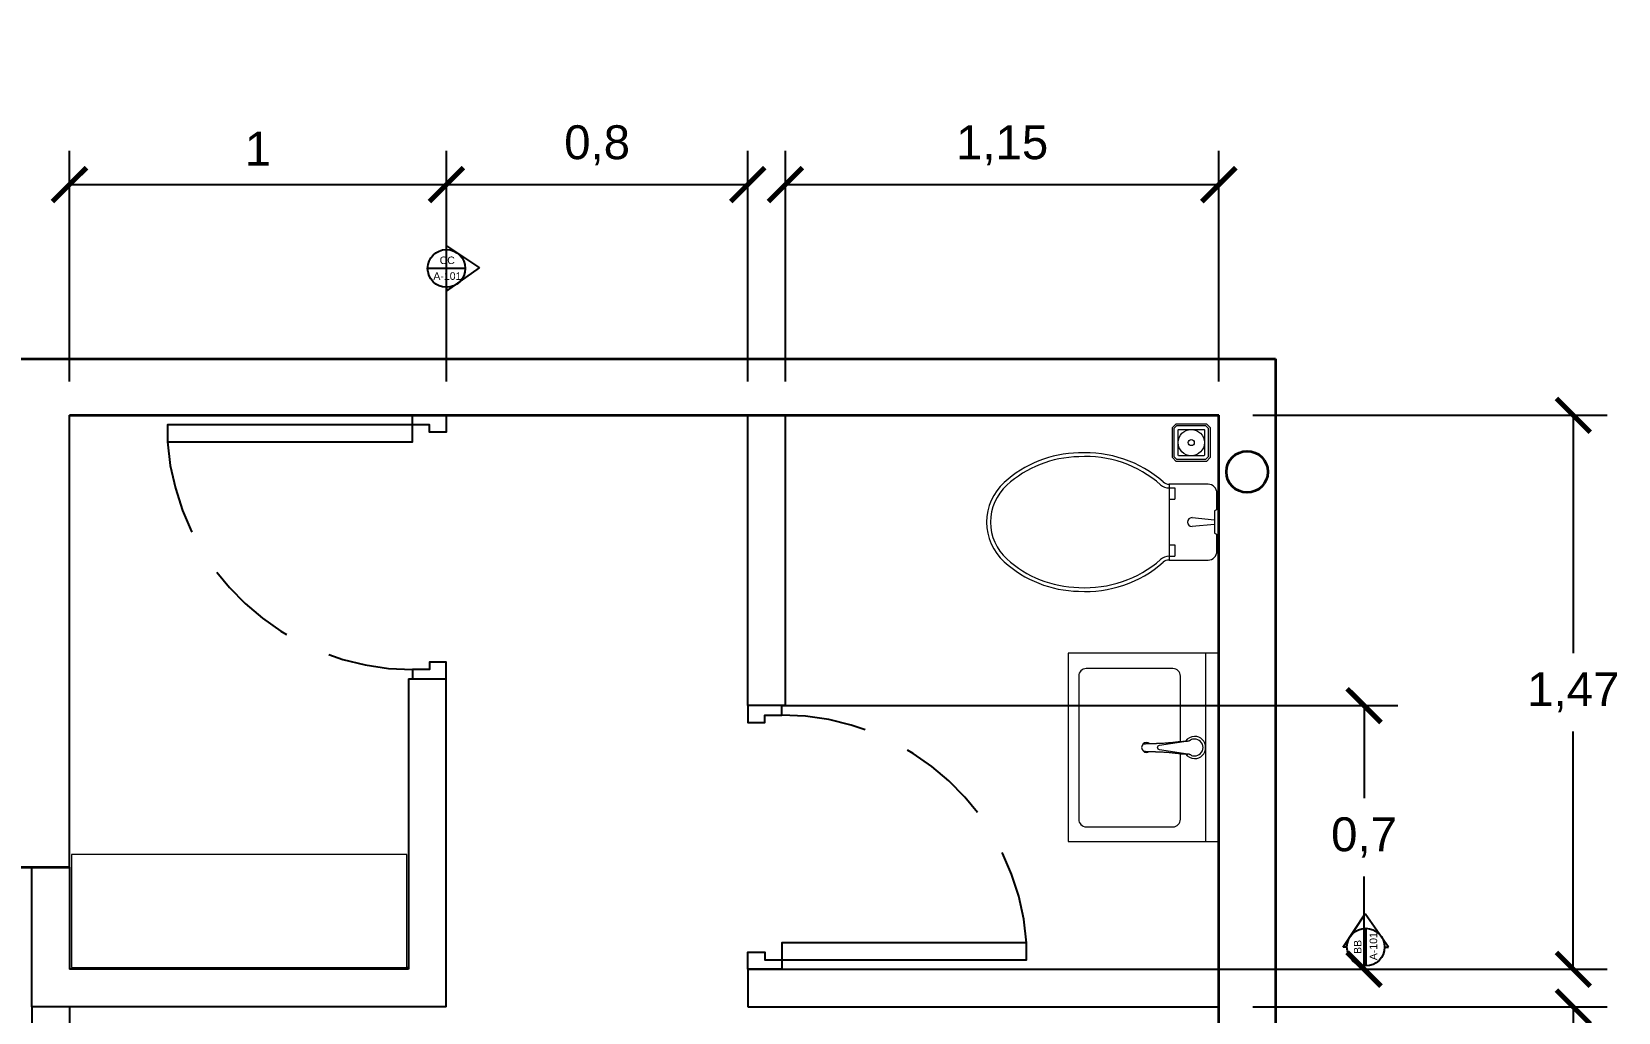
# Model space of a CAD drawing. Header units: millimetres. Extents: x 17881 to 17967.7, y 16873.1 to 16901.1.
# Drawn here: x 17963.468 to 17967.679, y 16881.243 to 16883.846 of the extents above; entities that cross this region are included whole.
import ezdxf

# ---------------------------------------------------------------- set-up
doc = ezdxf.new("R2010")
doc.units = ezdxf.units.MM
doc.linetypes.add('HIDDEN', pattern=[0.375, 0.25, -0.125])
for name, color, linetype, lineweight in [('A-DOOR-FULL', 7, 'Continuous', 25), ('A-FLOR-LEVL', 7, 'Continuous', 35), ('A-FURN', 9, 'Continuous', 18), ('A-WALL-FULL', 7, 'Continuous', 35), ('A-WALL-FULL-EXTR', 7, 'Continuous', 35), ('A-WALL-FULL-INTR', 7, 'Continuous', 25)]:
    doc.layers.add(name, color=color, linetype=linetype, lineweight=lineweight)
doc.styles.get("Standard").update_dxf_attribs({"font": 'Arial.ttf'})
doc.dimstyles.new('ISO-25', dxfattribs={"dimtxt": 2.5, "dimasz": 2.5, "dimexe": 1.25, "dimexo": 0.625, "dimtad": 1, "dimtxsty": 'Standard', "dimcen": 2.5, "dimadec": 0, "dimazin": 0, "dimtfac": 1, "dimtmove": 0, "dimatfit": 3, "dimfxl": 1, "dimarcsym": 0})

# ---------------------------------------------------------------- blocks, each defined once
blk = doc.blocks.new('DOOR-65')
for points in [[(-0.07, 0.74), (-0.07, 0.09), (-0.025, 0.09), (-0.025, 0.74), (-0.07, 0.74)], [(-0.675, 0.09), (-0.7, 0.09), (-0.7, 0), (-0.655, 0), (-0.655, 0.045), (-0.675, 0.045), (-0.675, 0.09)], [(-0.025, 0.09), (0, 0.09), (0, 0), (-0.045, 0), (-0.045, 0.045), (-0.025, 0.045), (-0.025, 0.09)]]:
    blk.add_lwpolyline(points)
at = {"linetype": 'HIDDEN'}
blk.add_arc((-0.0221, 0.0889), 0.6529, 94.2076, 179.8995, dxfattribs=at)
blk = doc.blocks.new('_ArchTick')
at = {"color": 0, "linetype": 'ByBlock', "const_width": 0.15}
blk.add_lwpolyline([(-0.5, -0.5), (0.5, 0.5)], dxfattribs=at)
blk = doc.blocks.new('*D12')
at = {"color": 0, "lineweight": -2, "transparency": 16777216}
for p, q in [((17963.5686, 16882.9178), (17963.5686, 16883.5304)), ((17964.569, 16882.9178), (17964.569, 16883.5304))]:
    blk.add_line(p, q, dxfattribs=at)
at = {"color": 0, "transparency": 16777216}
blk.add_line((17963.5686, 16883.4404), (17964.569, 16883.4404), dxfattribs=at)
at = {"layer": 'Defpoints', "color": 0, "transparency": 16777216}
for p in [(17964.569, 16883.4404), (17963.5686, 16882.8278), (17964.569, 16882.8278)]:
    blk.add_point(p, dxfattribs=at)
at = {"color": 0, "transparency": 16777216, "xscale": 0.09, "yscale": 0.09, "zscale": 0.09, "rotation": 180}
blk.add_blockref('_ArchTick', (17963.5686, 16883.4404), dxfattribs=at)
at = {"color": 0, "transparency": 16777216, "xscale": 0.09, "yscale": 0.09, "zscale": 0.09}
blk.add_blockref('_ArchTick', (17964.569, 16883.4404), dxfattribs=at)
at = {"color": 0, "transparency": 16777216, "insert": (17964.0688, 16883.5356), "char_height": 0.09, "attachment_point": 5}
blk.add_mtext('1', dxfattribs=at)
blk = doc.blocks.new('*D13')
at = {"color": 0, "lineweight": -2, "transparency": 16777216}
for p, q in [((17964.569, 16882.9178), (17964.569, 16883.5304)), ((17965.3686, 16882.9178), (17965.3686, 16883.5304))]:
    blk.add_line(p, q, dxfattribs=at)
at = {"color": 0, "transparency": 16777216}
blk.add_line((17964.569, 16883.4404), (17965.3686, 16883.4404), dxfattribs=at)
at = {"layer": 'Defpoints', "color": 0, "transparency": 16777216}
for p in [(17965.3686, 16883.4404), (17964.569, 16882.8278), (17965.3686, 16882.8278)]:
    blk.add_point(p, dxfattribs=at)
at = {"color": 0, "transparency": 16777216, "xscale": 0.09, "yscale": 0.09, "zscale": 0.09, "rotation": 180}
blk.add_blockref('_ArchTick', (17964.569, 16883.4404), dxfattribs=at)
at = {"color": 0, "transparency": 16777216, "xscale": 0.09, "yscale": 0.09, "zscale": 0.09}
blk.add_blockref('_ArchTick', (17965.3686, 16883.4404), dxfattribs=at)
at = {"color": 0, "transparency": 16777216, "insert": (17964.9688, 16883.5445), "char_height": 0.09, "attachment_point": 5}
blk.add_mtext('0,8', dxfattribs=at)
blk = doc.blocks.new('*D14')
at = {"color": 0, "lineweight": -2, "transparency": 16777216}
for p, q in [((17965.4686, 16882.9178), (17965.4686, 16883.5304)), ((17966.6186, 16882.9178), (17966.6186, 16883.5304))]:
    blk.add_line(p, q, dxfattribs=at)
at = {"color": 0, "transparency": 16777216}
blk.add_line((17965.4686, 16883.4404), (17966.6186, 16883.4404), dxfattribs=at)
at = {"layer": 'Defpoints', "color": 0, "transparency": 16777216}
for p in [(17966.6186, 16883.4404), (17965.4686, 16882.8278), (17966.6186, 16882.8278)]:
    blk.add_point(p, dxfattribs=at)
at = {"color": 0, "transparency": 16777216, "xscale": 0.09, "yscale": 0.09, "zscale": 0.09, "rotation": 180}
blk.add_blockref('_ArchTick', (17965.4686, 16883.4404), dxfattribs=at)
at = {"color": 0, "transparency": 16777216, "xscale": 0.09, "yscale": 0.09, "zscale": 0.09}
blk.add_blockref('_ArchTick', (17966.6186, 16883.4404), dxfattribs=at)
at = {"color": 0, "transparency": 16777216, "insert": (17966.0436, 16883.5445), "char_height": 0.09, "attachment_point": 5}
blk.add_mtext('1,15', dxfattribs=at)
blk = doc.blocks.new('*D15')
at = {"color": 0, "lineweight": -2, "transparency": 16777216}
for p, q in [((17966.7086, 16882.8278), (17967.6493, 16882.8278)), ((17966.7086, 16881.3571), (17967.6493, 16881.3571))]:
    blk.add_line(p, q, dxfattribs=at)
at = {"color": 0, "transparency": 16777216}
for p, q in [((17967.5593, 16882.8278), (17967.5593, 16882.1965)), ((17967.5593, 16881.3571), (17967.5593, 16881.9883))]:
    blk.add_line(p, q, dxfattribs=at)
at = {"layer": 'Defpoints', "color": 0, "transparency": 16777216}
for p in [(17966.6186, 16882.8278), (17966.6186, 16881.3571), (17967.5593, 16881.3571)]:
    blk.add_point(p, dxfattribs=at)
at = {"color": 0, "transparency": 16777216, "xscale": 0.09, "yscale": 0.09, "zscale": 0.09}
for p, rotation in [((17967.5593, 16882.8278), 90), ((17967.5593, 16881.3571), 270)]:
    blk.add_blockref('_ArchTick', p, dxfattribs=dict(at, rotation=rotation))
at = {"color": 0, "transparency": 16777216, "insert": (17967.5593, 16882.0924), "char_height": 0.09, "attachment_point": 5}
blk.add_mtext('1,47', dxfattribs=at)
blk = doc.blocks.new('*D16')
at = {"color": 0, "lineweight": -2, "transparency": 16777216}
for p, q in [((17966.7086, 16881.2571), (17967.6493, 16881.2571)), ((17966.7086, 16877.0978), (17967.6493, 16877.0978))]:
    blk.add_line(p, q, dxfattribs=at)
at = {"color": 0, "transparency": 16777216}
for p, q in [((17967.5593, 16881.2571), (17967.5593, 16879.2815)), ((17967.5593, 16877.0978), (17967.5593, 16879.0733))]:
    blk.add_line(p, q, dxfattribs=at)
at = {"layer": 'Defpoints', "color": 0, "transparency": 16777216}
for p in [(17966.6186, 16881.2571), (17966.6186, 16877.0978), (17967.5593, 16877.0978)]:
    blk.add_point(p, dxfattribs=at)
at = {"color": 0, "transparency": 16777216, "xscale": 0.09, "yscale": 0.09, "zscale": 0.09}
for p, rotation in [((17967.5593, 16881.2571), 90), ((17967.5593, 16877.0978), 270)]:
    blk.add_blockref('_ArchTick', p, dxfattribs=dict(at, rotation=rotation))
at = {"color": 0, "transparency": 16777216, "insert": (17967.5593, 16879.1774), "char_height": 0.09, "attachment_point": 5}
blk.add_mtext('4,16', dxfattribs=at)
blk = doc.blocks.new('*D22')
at = {"color": 0, "lineweight": -2, "transparency": 16777216}
for p, q in [((17965.4586, 16882.0571), (17967.0939, 16882.0571)), ((17965.4586, 16881.3571), (17967.0939, 16881.3571))]:
    blk.add_line(p, q, dxfattribs=at)
at = {"color": 0, "transparency": 16777216}
for p, q in [((17967.0039, 16882.0571), (17967.0039, 16881.8112)), ((17967.0039, 16881.3571), (17967.0039, 16881.603))]:
    blk.add_line(p, q, dxfattribs=at)
at = {"layer": 'Defpoints', "color": 0, "transparency": 16777216}
for p in [(17965.3686, 16882.0571), (17965.3686, 16881.3571), (17967.0039, 16881.3571)]:
    blk.add_point(p, dxfattribs=at)
at = {"color": 0, "transparency": 16777216, "xscale": 0.09, "yscale": 0.09, "zscale": 0.09}
for p, rotation in [((17967.0039, 16882.0571), 90), ((17967.0039, 16881.3571), 270)]:
    blk.add_blockref('_ArchTick', p, dxfattribs=dict(at, rotation=rotation))
at = {"color": 0, "transparency": 16777216, "insert": (17967.0039, 16881.7071), "char_height": 0.09, "attachment_point": 5}
blk.add_mtext('0,7', dxfattribs=at)

msp = doc.modelspace()

# ---------------------------------------------------------------- hatches: boundary and pattern name
h = msp.add_hatch()
h.set_pattern_fill('ANGLE', color=250)
h.set_pattern_definition([(0, (9.406, -0.1), (0, 6.985), [5.08, -1.905]), (90, (9.406, -0.1), (-6.985, 4e-16), [5.08, -1.905])])
h.paths.add_polyline_path([(17964.4893, 16883.8463), (17964.4893, 16883.8363, -0.147001), (17964.5168, 16883.828)])
h.paths.add_polyline_path([(17964.5168, 16883.828, -0.251876), (17964.5393, 16883.7863, -0.19408), (17964.5253, 16883.7516), (17964.5773, 16883.7882)])
h.paths.add_polyline_path([(17964.5097, 16883.7407, -0.105717), (17964.4893, 16883.7363), (17964.4893, 16883.7263)])
h = msp.add_hatch()
h.set_pattern_fill('ANGLE', color=250)
h.set_pattern_definition([(0, (0, 0), (0, 6.985), [5.08, -1.905]), (90, (0, 0), (-6.985, 4e-16), [5.08, -1.905])])
h.paths.add_polyline_path([(17964.569, 16883.2778), (17964.569, 16883.2678, -0.147001), (17964.5966, 16883.2595)])
h.paths.add_polyline_path([(17964.5966, 16883.2595, -0.251876), (17964.619, 16883.2178), (17964.6544, 16883.2178), (17964.657, 16883.2197)])
h.paths.add_polyline_path([(17964.6544, 16883.2178), (17964.619, 16883.2178, -0.19408), (17964.605, 16883.1831)])
h.paths.add_polyline_path([(17964.5895, 16883.1722, -0.105717), (17964.569, 16883.1678), (17964.569, 16883.1578)])
h = msp.add_hatch()
h.set_pattern_fill('ANGLE', color=250)
h.set_pattern_definition([(0, (-0.24, 0.3826), (0, 6.985), [5.08, -1.905]), (90, (-0.24, 0.3826), (-6.985, 4e-16), [5.08, -1.905])])
h.paths.add_polyline_path([(17966.9668, 16881.4435), (17966.9486, 16881.4159), (17966.9586, 16881.4159, -0.147001)])
h.paths.add_polyline_path([(17967.0433, 16881.4519), (17967.0067, 16881.5039), (17966.9668, 16881.4435, -0.468877)])
h.paths.add_polyline_path([(17967.0542, 16881.4364, -0.105717), (17967.0586, 16881.4159), (17967.0686, 16881.4159)])

# ---------------------------------------------------------------- linework, layer by layer
at = {"color": 250}
for p, q in [((17964.569, 16883.2678), (17964.569, 16883.2778)), ((17964.569, 16883.2778), (17964.657, 16883.2197)), ((17964.569, 16883.1578), (17964.657, 16883.2197)), ((17964.569, 16883.1678), (17964.569, 16883.1578)), ((17966.9486, 16881.4159), (17967.0067, 16881.5039)), ((17967.0686, 16881.4159), (17967.0067, 16881.5039)), ((17966.9586, 16881.4159), (17966.9486, 16881.4159)), ((17967.0586, 16881.4159), (17967.0686, 16881.4159))]:
    msp.add_line(p, q, dxfattribs=at)
for p, q in [((17964.619, 16883.2178), (17964.519, 16883.2178)), ((17966.6186, 16882.5087), (17966.6186, 16882.5798)), ((17967.0086, 16881.4659), (17967.0086, 16881.3659))]:
    msp.add_line(p, q)
for centre in [(17964.569, 16883.2178), (17967.0086, 16881.4159)]:
    msp.add_circle(centre, 0.05)
at = {"layer": 'A-FLOR-LEVL'}
msp.add_circle((17966.6936, 16882.6778), 0.055, dxfattribs=at)
at = {"layer": 'A-FURN'}
for p, q in [((17966.4955, 16882.7954), (17966.5055, 16882.8054)), ((17966.5055, 16882.8054), (17966.5855, 16882.8054)), ((17966.5855, 16882.8054), (17966.5955, 16882.7954)), ((17966.6186, 16882.8278), (17966.6186, 16882.8078)), ((17966.6186, 16882.8278), (17966.6186, 16882.7278)), ((17966.6186, 16882.8078), (17966.6186, 16882.7778)), ((17966.4955, 16882.7154), (17966.4955, 16882.7954)), ((17966.5005, 16882.7934), (17966.5076, 16882.8004)), ((17966.5005, 16882.7175), (17966.5005, 16882.7934)), ((17966.5076, 16882.8004), (17966.5834, 16882.8004)), ((17966.5105, 16882.7892), (17966.5117, 16882.7904)), ((17966.5105, 16882.7216), (17966.5105, 16882.7892)), ((17966.5117, 16882.7904), (17966.5793, 16882.7904)), ((17966.5793, 16882.7904), (17966.5805, 16882.7892)), ((17966.5805, 16882.7892), (17966.5805, 16882.7216)), ((17966.5834, 16882.8004), (17966.5905, 16882.7934)), ((17966.5905, 16882.7934), (17966.5905, 16882.7175)), ((17966.5955, 16882.7954), (17966.5955, 16882.7154)), ((17966.5117, 16882.7204), (17966.5105, 16882.7216)), ((17966.5793, 16882.7204), (17966.5117, 16882.7204)), ((17966.5805, 16882.7216), (17966.5793, 16882.7204)), ((17966.5055, 16882.7054), (17966.4955, 16882.7154)), ((17966.5076, 16882.7104), (17966.5005, 16882.7175)), ((17966.5855, 16882.7054), (17966.5055, 16882.7054)), ((17966.5834, 16882.7104), (17966.5076, 16882.7104)), ((17966.5905, 16882.7175), (17966.5834, 16882.7104)), ((17966.5955, 16882.7154), (17966.5855, 16882.7054)), ((17966.5899, 16882.6449), (17966.4865, 16882.6449)), ((17966.4865, 16882.6449), (17966.4865, 16882.4436)), ((17966.4865, 16882.6349), (17966.5015, 16882.6349)), ((17966.4865, 16882.6349), (17966.4865, 16882.6049)), ((17966.5015, 16882.6349), (17966.5015, 16882.6049)), ((17966.4865, 16882.6049), (17966.5015, 16882.6049)), ((17966.6136, 16882.6153), (17966.6136, 16882.6212)), ((17966.6136, 16882.5773), (17966.6136, 16882.6153)), ((17966.5475, 16882.5561), (17966.6067, 16882.5502)), ((17966.6186, 16882.5798), (17966.6067, 16882.5739)), ((17966.6067, 16882.5739), (17966.6067, 16882.5146)), ((17966.6067, 16882.5383), (17966.5475, 16882.5324)), ((17966.6067, 16882.5146), (17966.6186, 16882.5087)), ((17966.6136, 16882.4732), (17966.6136, 16882.5112)), ((17966.4865, 16882.4836), (17966.5015, 16882.4836)), ((17966.5015, 16882.4836), (17966.5015, 16882.4536)), ((17966.6136, 16882.4673), (17966.6136, 16882.4732)), ((17966.4865, 16882.4536), (17966.5015, 16882.4536)), ((17966.4865, 16882.4436), (17966.5899, 16882.4436)), ((17966.6186, 16882.196), (17966.2186, 16882.196)), ((17966.2186, 16882.196), (17966.2186, 16881.696)), ((17966.6186, 16882.196), (17966.5836, 16882.196)), ((17966.5836, 16882.196), (17966.5836, 16881.696)), ((17966.2468, 16882.1353), (17966.2468, 16881.7553)), ((17966.4968, 16882.1553), (17966.2668, 16882.1553)), ((17966.517, 16881.962), (17966.5168, 16882.1353)), ((17966.5168, 16881.7553), (17966.5173, 16881.9297)), ((17966.2668, 16881.7353), (17966.4968, 16881.7353)), ((17966.2186, 16881.696), (17966.6186, 16881.696))]:
    msp.add_line(p, q, dxfattribs=at)
at = {"layer": 'A-FURN', "ltscale": 4}
for points in [[(17966.4208, 16881.9364), (17966.4211, 16881.9363), (17966.4214, 16881.9363), (17966.4217, 16881.9362), (17966.4221, 16881.9361), (17966.4224, 16881.936), (17966.4227, 16881.936), (17966.423, 16881.9359), (17966.4233, 16881.9358), (17966.4236, 16881.9357), (17966.424, 16881.9356), (17966.4243, 16881.9356), (17966.4246, 16881.9355), (17966.4249, 16881.9354), (17966.4252, 16881.9354), (17966.4255, 16881.9353), (17966.4258, 16881.9352), (17966.4262, 16881.9352), (17966.4265, 16881.9351), (17966.4268, 16881.9351), (17966.4271, 16881.9351), (17966.4276, 16881.935), (17966.4282, 16881.935), (17966.4287, 16881.9349), (17966.4292, 16881.9349), (17966.4298, 16881.9349), (17966.4303, 16881.9349), (17966.4309, 16881.9349), (17966.4315, 16881.9349), (17966.432, 16881.9349), (17966.4326, 16881.9349), (17966.4331, 16881.9349), (17966.4337, 16881.9349), (17966.4342, 16881.935), (17966.4348, 16881.935), (17966.4353, 16881.935), (17966.4359, 16881.935), (17966.4364, 16881.935), (17966.437, 16881.935), (17966.4375, 16881.935), (17966.438, 16881.935), (17966.4389, 16881.935), (17966.4399, 16881.935), (17966.4408, 16881.935), (17966.4417, 16881.935), (17966.4426, 16881.935), (17966.4435, 16881.935), (17966.4444, 16881.935), (17966.4453, 16881.9349), (17966.4462, 16881.9349), (17966.4471, 16881.9349), (17966.448, 16881.9349), (17966.4489, 16881.9349), (17966.4498, 16881.9349), (17966.4507, 16881.9348), (17966.4516, 16881.9348), (17966.4525, 16881.9348), (17966.4534, 16881.9348), (17966.4544, 16881.9348), (17966.4553, 16881.9347), (17966.4562, 16881.9347), (17966.4589, 16881.9346), (17966.4617, 16881.9345), (17966.4645, 16881.9344), (17966.4672, 16881.9343), (17966.47, 16881.9341), (17966.4727, 16881.9339), (17966.4755, 16881.9337), (17966.4783, 16881.9335), (17966.481, 16881.9333), (17966.4838, 16881.9331), (17966.4865, 16881.9328), (17966.4893, 16881.9326), (17966.492, 16881.9323), (17966.4948, 16881.932), (17966.4975, 16881.9318), (17966.5003, 16881.9315), (17966.503, 16881.9312), (17966.5058, 16881.931), (17966.5085, 16881.9307), (17966.5113, 16881.9304), (17966.512, 16881.9304), (17966.5126, 16881.9303), (17966.5133, 16881.9302), (17966.514, 16881.9301), (17966.5146, 16881.93), (17966.5153, 16881.93), (17966.516, 16881.9299), (17966.5167, 16881.9298), (17966.5173, 16881.9297), (17966.518, 16881.9296), (17966.5187, 16881.9295), (17966.5193, 16881.9295), (17966.52, 16881.9294), (17966.5207, 16881.9293), (17966.5213, 16881.9292), (17966.522, 16881.9292), (17966.5227, 16881.9291), (17966.5234, 16881.929), (17966.524, 16881.929), (17966.5247, 16881.929), (17966.5254, 16881.9289), (17966.5261, 16881.9289), (17966.5267, 16881.9289), (17966.5274, 16881.9289), (17966.5281, 16881.9289), (17966.5288, 16881.9289), (17966.5295, 16881.9289), (17966.5302, 16881.9289), (17966.5308, 16881.9289), (17966.5315, 16881.9289), (17966.5322, 16881.9289), (17966.5329, 16881.9288), (17966.5336, 16881.9288), (17966.5342, 16881.9288), (17966.5349, 16881.9287), (17966.5356, 16881.9286), (17966.5363, 16881.9285), (17966.4613, 16881.9393, -0.75814), (17966.4613, 16881.9525), (17966.5376, 16881.9634), (17966.5383, 16881.9636), (17966.5386, 16881.9637), (17966.5388, 16881.9637), (17966.5391, 16881.9638), (17966.5394, 16881.9639), (17966.5397, 16881.964), (17966.54, 16881.9641), (17966.5402, 16881.9642), (17966.5405, 16881.9643), (17966.5408, 16881.9644), (17966.5411, 16881.9646), (17966.5413, 16881.9647), (17966.5416, 16881.9648), (17966.5419, 16881.9649), (17966.5422, 16881.965), (17966.5424, 16881.9651), (17966.5427, 16881.9653), (17966.543, 16881.9654), (17966.5433, 16881.9655), (17966.5435, 16881.9656), (17966.5438, 16881.9657)], [(17966.5301, 16881.929, 0.243737), (17966.5541, 16881.9165, 1), (17966.5541, 16881.9753, 0.244286), (17966.5301, 16881.9628)], [(17966.5439, 16881.9261, 0.121688), (17966.5543, 16881.9235, 1), (17966.5543, 16881.9683, 0.123107), (17966.5438, 16881.9657)], [(17966.4343, 16881.9568, 0.150311), (17966.4269, 16881.9591, 1), (17966.4269, 16881.9328, 0.145063), (17966.434, 16881.9349)]]:
    msp.add_lwpolyline(points, format="xyb", dxfattribs=at)
for points in [[(17966.4208, 16881.9552), (17966.4211, 16881.9553), (17966.4214, 16881.9554), (17966.4217, 16881.9555), (17966.4221, 16881.9556), (17966.4224, 16881.9556), (17966.4227, 16881.9557), (17966.423, 16881.9558), (17966.4233, 16881.9559), (17966.4236, 16881.956), (17966.4239, 16881.9561), (17966.4243, 16881.9561), (17966.4246, 16881.9562), (17966.4249, 16881.9563), (17966.4252, 16881.9564), (17966.4255, 16881.9564), (17966.4258, 16881.9565), (17966.4262, 16881.9566), (17966.4265, 16881.9566), (17966.4268, 16881.9567), (17966.4271, 16881.9567), (17966.4276, 16881.9567), (17966.4282, 16881.9568), (17966.4287, 16881.9568), (17966.4292, 16881.9568), (17966.4298, 16881.9569), (17966.4303, 16881.9569), (17966.4309, 16881.9569), (17966.4314, 16881.9569), (17966.432, 16881.9569), (17966.4326, 16881.9568), (17966.4331, 16881.9568), (17966.4337, 16881.9568), (17966.4342, 16881.9568), (17966.4348, 16881.9568), (17966.4353, 16881.9568), (17966.4359, 16881.9567), (17966.4364, 16881.9567), (17966.437, 16881.9567), (17966.4375, 16881.9567), (17966.438, 16881.9567), (17966.439, 16881.9567), (17966.44, 16881.9567), (17966.441, 16881.9567), (17966.442, 16881.9568), (17966.443, 16881.9568), (17966.444, 16881.9568), (17966.445, 16881.9568), (17966.446, 16881.9568), (17966.447, 16881.9568), (17966.448, 16881.9568), (17966.449, 16881.9569), (17966.45, 16881.9569), (17966.451, 16881.9569), (17966.452, 16881.9569), (17966.453, 16881.9569), (17966.454, 16881.957), (17966.455, 16881.957), (17966.456, 16881.957), (17966.457, 16881.957), (17966.458, 16881.9571), (17966.4608, 16881.9572), (17966.4637, 16881.9573), (17966.4665, 16881.9574), (17966.4693, 16881.9576), (17966.4722, 16881.9577), (17966.475, 16881.9579), (17966.4778, 16881.9581), (17966.4807, 16881.9583), (17966.4835, 16881.9586), (17966.4863, 16881.9588), (17966.4891, 16881.9591), (17966.492, 16881.9593), (17966.4948, 16881.9596), (17966.4976, 16881.9599), (17966.5004, 16881.9602), (17966.5032, 16881.9605), (17966.5061, 16881.9608), (17966.5089, 16881.9611), (17966.5117, 16881.9614), (17966.5145, 16881.9617), (17966.5229, 16881.9626), (17966.5247, 16881.9628), (17966.5254, 16881.9629), (17966.5261, 16881.9629), (17966.5267, 16881.9629), (17966.5274, 16881.9629), (17966.5281, 16881.9629), (17966.5288, 16881.9629), (17966.5295, 16881.9629), (17966.5301, 16881.9629), (17966.5308, 16881.9629), (17966.5315, 16881.9629), (17966.5322, 16881.9629), (17966.5329, 16881.9629), (17966.5336, 16881.9629), (17966.5342, 16881.963), (17966.5349, 16881.963), (17966.5356, 16881.9631), (17966.5363, 16881.9632), (17966.5369, 16881.9633), (17966.5376, 16881.9634)], [(17966.5441, 16881.926), (17966.5439, 16881.9261), (17966.5436, 16881.9262), (17966.5433, 16881.9263), (17966.543, 16881.9264), (17966.5427, 16881.9265), (17966.5424, 16881.9267), (17966.5421, 16881.9268), (17966.5418, 16881.9269), (17966.5415, 16881.927), (17966.5412, 16881.9271), (17966.5409, 16881.9272), (17966.5406, 16881.9274), (17966.5404, 16881.9275), (17966.5401, 16881.9276), (17966.5398, 16881.9277), (17966.5395, 16881.9278), (17966.5392, 16881.9279), (17966.5389, 16881.928), (17966.5386, 16881.928), (17966.5383, 16881.9281), (17966.5376, 16881.9283), (17966.5369, 16881.9284), (17966.5363, 16881.9285)]]:
    msp.add_lwpolyline(points, dxfattribs=at)
at = {"layer": 'A-FURN'}
msp.add_lwpolyline([(17964.4686, 16881.3621), (17964.4636, 16881.3621), (17964.4636, 16881.6621), (17963.5736, 16881.6621), (17963.5736, 16881.3621), (17964.4636, 16881.3621)], dxfattribs=at)
for radius in [0.035, 0.008]:
    msp.add_circle((17966.5455, 16882.7554), radius, dxfattribs=at)
for centre, radius, start, end in [((17966.2522, 16882.4255), 0.3024, 91.0848, 132.1746), ((17966.2657, 16882.4183), 0.3101, 48.5818, 93.5526), ((17966.2657, 16882.4183), 0.3001, 48.5818, 93.5526), ((17966.2522, 16882.4255), 0.2924, 91.0848, 132.1746), ((17966.1446, 16882.5443), 0.1421, 132.1746, 227.8254), ((17966.1446, 16882.5443), 0.1321, 132.1746, 227.8254), ((17966.4865, 16882.6686), 0.0337, 228.5818, 270), ((17966.4865, 16882.6686), 0.0237, 228.5818, 270), ((17966.5899, 16882.6212), 0.0237, 0, 90), ((17966.5475, 16882.5443), 0.0118, 90, 270), ((17966.5899, 16882.4673), 0.0237, 270, 0), ((17966.2522, 16882.6631), 0.3024, 227.8254, 268.9152), ((17966.2522, 16882.6631), 0.2924, 227.8254, 268.9152), ((17966.2657, 16882.6703), 0.3101, 266.4474, 311.4182), ((17966.2657, 16882.6703), 0.3001, 266.4474, 311.4182), ((17966.4865, 16882.4199), 0.0337, 90, 131.4182), ((17966.4865, 16882.4199), 0.0237, 90, 131.4182), ((17966.2668, 16882.1353), 0.02, 90, 180), ((17966.4968, 16882.1353), 0.02, 0, 90), ((17966.2668, 16881.7553), 0.02, 180, 270), ((17966.4968, 16881.7553), 0.02, 270, 0)]:
    msp.add_arc(centre, radius, start, end, dxfattribs=at)
at = {"layer": 'A-WALL-FULL'}
msp.add_line((17963.5686, 16882.8278), (17964.5686, 16882.8278), dxfattribs=at)
at = {"layer": 'A-WALL-FULL-EXTR'}
for p, q in [((17963.4186, 16882.9778), (17963.5686, 16882.9778)), ((17963.5686, 16882.9778), (17966.7686, 16882.9778)), ((17966.7686, 16882.9778), (17966.7686, 16876.9778)), ((17963.5686, 16882.8278), (17966.6186, 16882.8278)), ((17966.6186, 16877.0978), (17966.6186, 16882.8278)), ((17963.4186, 16881.6278), (17963.5686, 16881.6278))]:
    msp.add_line(p, q, dxfattribs=at)
at = {"layer": 'A-WALL-FULL-INTR'}
for p, q in [((17963.5686, 16881.6278), (17963.5686, 16882.8278)), ((17965.3686, 16882.0571), (17965.3686, 16882.8278)), ((17965.4686, 16882.0571), (17965.4686, 16882.8278)), ((17964.4686, 16882.1278), (17964.5686, 16882.1278)), ((17965.4686, 16882.0571), (17965.3686, 16882.0571)), ((17963.4686, 16881.2571), (17963.4686, 16881.6278)), ((17963.5686, 16881.6278), (17963.5686, 16881.3571)), ((17964.4686, 16881.3571), (17963.5686, 16881.3571)), ((17965.3686, 16881.3571), (17966.6186, 16881.3571)), ((17965.3686, 16881.3571), (17965.3686, 16881.2571)), ((17964.5686, 16881.2571), (17963.4686, 16881.2571)), ((17963.4686, 16881.2571), (17963.4686, 16879.6689)), ((17963.5686, 16881.2571), (17963.5686, 16879.6689)), ((17965.3686, 16881.2571), (17966.6186, 16881.2571))]:
    msp.add_line(p, q, dxfattribs=at)
for points in [[(17964.4686, 16882.1278), (17964.4686, 16881.3571)], [(17964.5686, 16881.2571), (17964.5686, 16882.1278)]]:
    msp.add_lwpolyline(points, dxfattribs=at)

# ---------------------------------------------------------------- block references
at = {"layer": 'A-DOOR-FULL'}
for p, rotation in [((17964.5686, 16882.8278), 90.00000000000001), ((17965.3686, 16881.3571), 270)]:
    msp.add_blockref('DOOR-65', p, dxfattribs=dict(at, rotation=rotation))

# ---------------------------------------------------------------- texts
for s, p in [('CC', (17964.5509, 16883.2294)), ('A-101', (17964.5342, 16883.1875))]:
    msp.add_text(s, height=0.02).set_placement(p)
for s, p in [('BB', (17966.997, 16881.3978)), ('A-101', (17967.0388, 16881.3811))]:
    msp.add_text(s, height=0.02, rotation=90).set_placement(p)

# ---------------------------------------------------------------- dimensions: what is measured, and where the dimension line sits
for base, p1, p2, picture, middle in [((17965.3686, 16883.4404), (17964.569, 16882.8278), (17965.3686, 16882.8278), '*D13', (17964.9688, 16883.5445)), ((17966.6186, 16883.4404), (17965.4686, 16882.8278), (17966.6186, 16882.8278), '*D14', (17966.0436, 16883.5445)), ((17964.569, 16883.4404), (17963.5686, 16882.8278), (17964.569, 16882.8278), '*D12', (17964.0688, 16883.5356))]:
    dim = msp.add_linear_dim(base=base, p1=p1, p2=p2, dimstyle='ISO-25', override={"dimtxt": 0.09, "dimasz": 0.09, "dimexe": 0.09, "dimexo": 0.09, "dimgap": 0.05, "dimblk1": 'ArchTick', "dimblk2": 'ArchTick', "dimsah": 1, "dimlwd": 65535})
    dim.commit()
    dim.dimension.update_dxf_attribs({"geometry": picture, "text_midpoint": middle})
for base, p1, p2, picture, middle in [((17967.5593, 16881.3571), (17966.6186, 16882.8278), (17966.6186, 16881.3571), '*D15', (17967.5593, 16882.0924)), ((17967.0039, 16881.3571), (17965.3686, 16882.0571), (17965.3686, 16881.3571), '*D22', (17967.0039, 16881.7071)), ((17967.5593, 16877.0978), (17966.6186, 16881.2571), (17966.6186, 16877.0978), '*D16', (17967.5593, 16879.1774))]:
    dim = msp.add_linear_dim(base=base, p1=p1, p2=p2, angle=90, dimstyle='ISO-25', override={"dimtxt": 0.09, "dimasz": 0.09, "dimexe": 0.09, "dimexo": 0.09, "dimgap": 0.05, "dimtih": 1, "dimblk1": 'ArchTick', "dimblk2": 'ArchTick', "dimsah": 1, "dimlwd": 65535})
    dim.commit()
    dim.dimension.update_dxf_attribs({"geometry": picture, "text_midpoint": middle})

doc.saveas('drawing.dxf')
